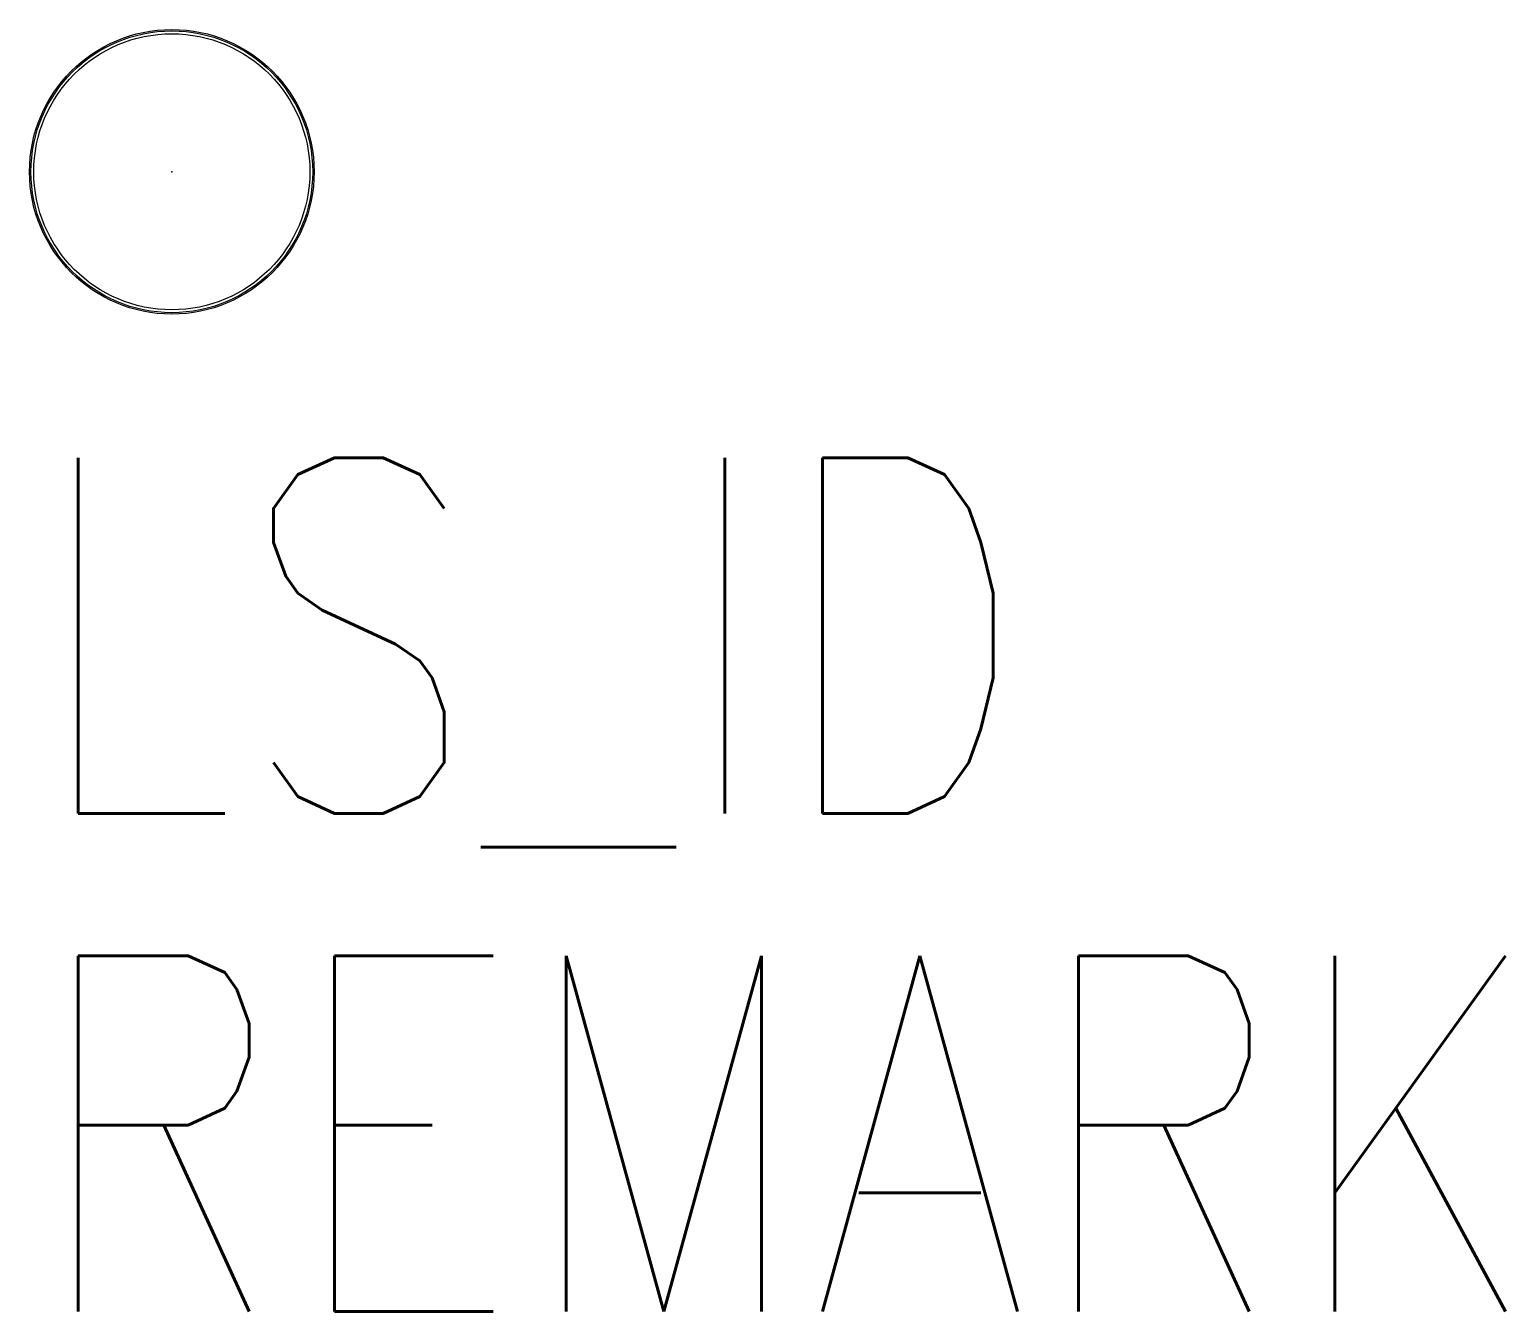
# Model space of a CAD drawing. Header units: millimetres. Extents: x -100 to 937, y -801 to 100.
import ezdxf

# ---------------------------------------------------------------- set-up
doc = ezdxf.new("R2010")
doc.units = ezdxf.units.MM
doc.header["$LTSCALE"] = 1.62
for name, color, linetype in [('LG_LS', 7, 'CONTINUOUS'), ('LG_TEXT_LS_id', 7, 'CONTINUOUS'), ('LG_TEXT_LS_remark', 7, 'CONTINUOUS')]:
    doc.layers.add(name, color=color, linetype=linetype)
doc.styles.add('ROMANS', font='romans.shx', dxfattribs={"width": 0.8})

msp = doc.modelspace()

# ---------------------------------------------------------------- linework, layer by layer
at = {"layer": 'LG_LS'}
for radius in [100, 99, 97]:
    msp.add_circle((0, 0), radius, dxfattribs=at)
msp.add_point((0, 0), dxfattribs=at)

# ---------------------------------------------------------------- texts
at = {"layer": 'LG_TEXT_LS_id', "style": 'ROMANS', "width": 0.8}
msp.add_attdef('LS_ID', (-100, -450.9), 'AAAA.ZZ.SS.SXX', height=250, dxfattribs=at)
at = {"layer": 'LG_TEXT_LS_remark', "style": 'ROMANS', "width": 0.8}
msp.add_attdef('REMARK', (-100, -800.9), '', height=250, dxfattribs=at)

doc.saveas('drawing.dxf')
